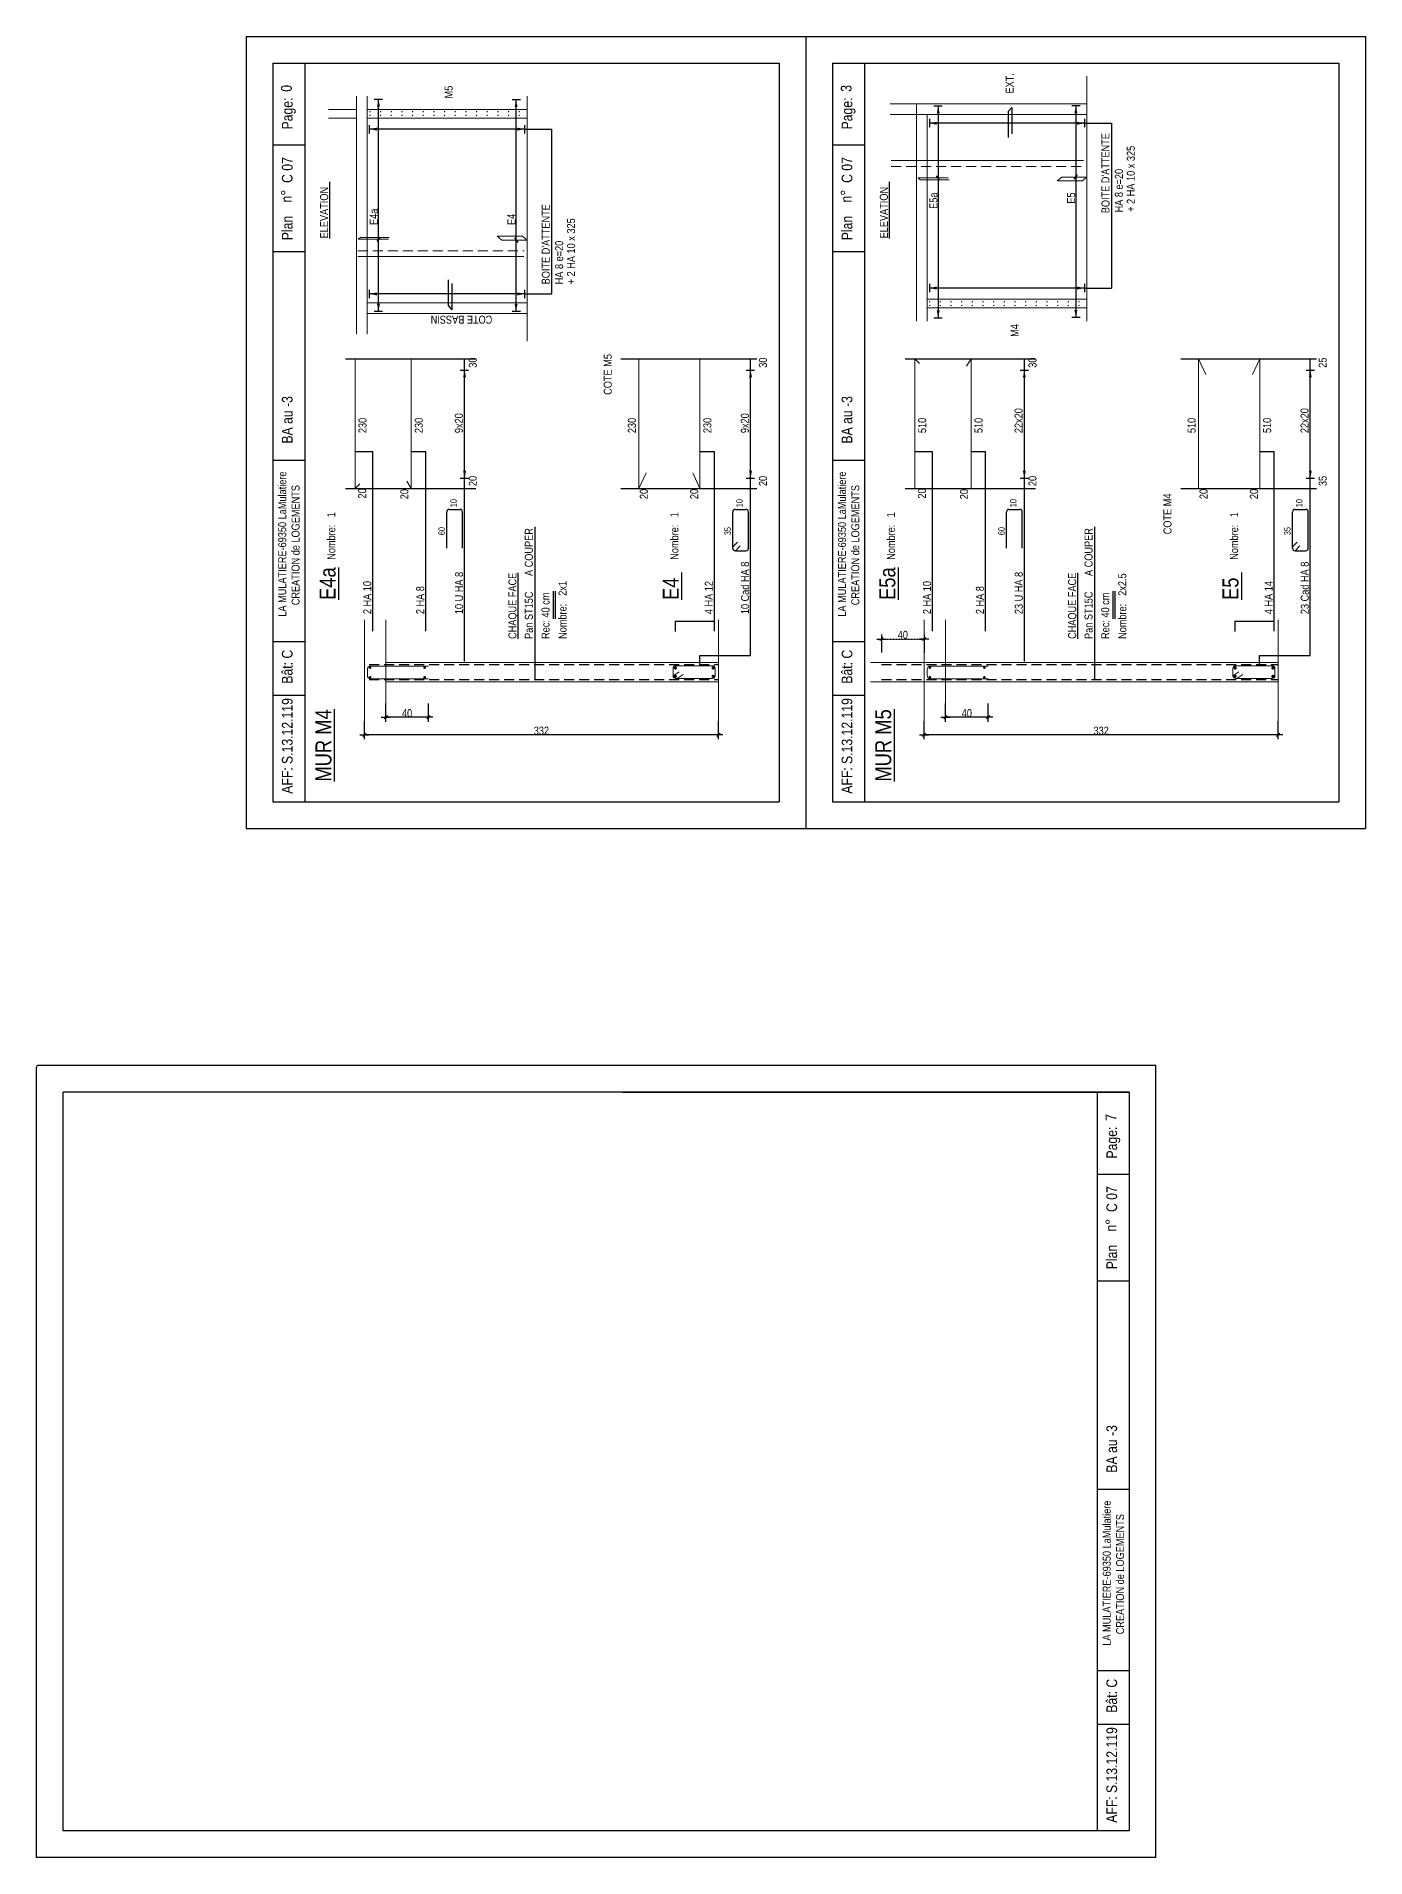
# Model space of a CAD drawing. Header units: metres. Extents: x -9927 to 45032, y -190416 to 12166.
# Drawn here: x 5466 to 7960, y -100761 to -97347 of the extents above; entities that cross this region are included whole.
import ezdxf

# ---------------------------------------------------------------- set-up
doc = ezdxf.new("R2010")
doc.units = ezdxf.units.M
doc.header["$PDMODE"] = 65
doc.linetypes.add('CACHE2', pattern=[0.1875, 0.125, -0.0625])
for name, color, linetype in [('01_cote_gen', 4, 'Continuous'), ('01_fenetres', 171, 'Continuous'), ('01_linteaux', 3, 'Continuous'), ('01_sem', 42, 'Continuous'), ('01_texte', 230, 'Continuous'), ('AA_COTES', 2, 'Continuous')]:
    doc.layers.add(name, color=color, linetype=linetype)
doc.styles.add('STYLE2', font='ARIALN.TTF')
doc.dimstyles.new('JB25', dxfattribs={"dimscale": 0.1, "dimtxt": 150, "dimasz": 17, "dimexe": 0.1, "dimexo": 0.1, "dimgap": 0.09, "dimtad": 1, "dimdec": 1, "dimlfac": 0.5, "dimdsep": 46, "dimtxsty": 'STYLE2', "dimblk1": 'BOND_G', "dimblk2": 'BOND_D', "dimsah": 1, "dimcen": 1.5, "dimdle": 0.01, "dimse1": 1, "dimse2": 1, "dimclrd": 4, "dimclre": 2, "dimclrt": 5, "dimadec": 0, "dimazin": 0, "dimtfac": 2.333333, "dimtdec": 1, "dimtix": 1, "dimtmove": 2, "dimatfit": 3, "dimldrblk": 'BOND_G', "dimfxl": 1, "dimtolj": 1, "dimtzin": 0, "dimarcsym": 0})

# ---------------------------------------------------------------- blocks, each defined once
blk = doc.blocks.new('BOND_G')
at = {"layer": 'AA_COTES', "color": 0}
for p, q in [((5, 0), (-5, 0)), ((1.8, 1.8), (-1.8, -1.8)), ((0, -5), (0, 15))]:
    blk.add_line(p, q, dxfattribs=at)
blk = doc.blocks.new('BOND_D')
at = {"layer": 'AA_COTES', "color": 0}
for p, q in [((5, 0), (-5, 0)), ((-1.8, -1.8), (1.8, 1.8)), ((0, 5), (0, -15))]:
    blk.add_line(p, q, dxfattribs=at)
blk = doc.blocks.new('*D860')
at = {"layer": '01_cote_gen', "color": 4, "linetype": 'Continuous', "lineweight": -2, "transparency": 16777216}
blk.add_line((6200, -98623.4), (6123.4, -98623.4), dxfattribs=at)
at = {"layer": 'DEFPOINTS', "color": 0, "linetype": 'Continuous', "lineweight": 0, "transparency": 16777216}
for p in [(6121.7, -98549.1), (6201.7, -98543.6), (6121.7, -98623.4)]:
    blk.add_point(p, dxfattribs=at)
at = {"layer": '01_cote_gen', "color": 4, "linetype": 'Continuous', "lineweight": -2, "transparency": 16777216, "xscale": 1.7, "yscale": 1.7, "zscale": 1.7, "rotation": 180}
blk.add_blockref('BOND_D', (6121.7, -98623.4), dxfattribs=at)
at = {"layer": '01_cote_gen', "color": 4, "linetype": 'Continuous', "lineweight": -2, "transparency": 16777216, "xscale": 1.7, "yscale": 1.7, "zscale": 1.7}
blk.add_blockref('BOND_G', (6201.7, -98623.4), dxfattribs=at)
at = {"layer": '01_cote_gen', "color": 5, "linetype": 'Continuous', "lineweight": 0, "transparency": 16777216, "insert": (6161.7, -98615.8), "char_height": 15, "attachment_point": 5, "style": 'STYLE2'}
blk.add_mtext('\\A1;40', dxfattribs=at)
blk = doc.blocks.new('*D861')
at = {"layer": '01_cote_gen', "color": 4, "linetype": 'Continuous', "lineweight": -2, "transparency": 16777216}
blk.add_line((6744, -98656.2), (6083.4, -98656.2), dxfattribs=at)
at = {"layer": 'DEFPOINTS', "color": 0, "linetype": 'Continuous', "lineweight": 0, "transparency": 16777216}
for p in [(6081.7, -98521.5), (6745.7, -98521.5), (6081.7, -98656.2)]:
    blk.add_point(p, dxfattribs=at)
at = {"layer": '01_cote_gen', "color": 4, "linetype": 'Continuous', "lineweight": -2, "transparency": 16777216, "xscale": 1.7, "yscale": 1.7, "zscale": 1.7, "rotation": 180}
blk.add_blockref('BOND_D', (6081.7, -98656.2), dxfattribs=at)
at = {"layer": '01_cote_gen', "color": 4, "linetype": 'Continuous', "lineweight": -2, "transparency": 16777216, "xscale": 1.7, "yscale": 1.7, "zscale": 1.7}
blk.add_blockref('BOND_G', (6745.7, -98656.2), dxfattribs=at)
at = {"layer": '01_cote_gen', "color": 5, "linetype": 'Continuous', "lineweight": 0, "transparency": 16777216, "insert": (6413.7, -98648.6), "char_height": 15, "attachment_point": 5, "style": 'STYLE2'}
blk.add_mtext('\\A1;332', dxfattribs=at)
blk = doc.blocks.new('*D862')
at = {"layer": '01_cote_gen', "color": 4, "linetype": 'Continuous', "lineweight": -2, "transparency": 16777216}
blk.add_line((7250, -98623.4), (7173.4, -98623.4), dxfattribs=at)
at = {"layer": 'DEFPOINTS', "color": 0, "linetype": 'Continuous', "lineweight": 0, "transparency": 16777216}
for p in [(7171.7, -98549.1), (7251.7, -98543.6), (7171.7, -98623.4)]:
    blk.add_point(p, dxfattribs=at)
at = {"layer": '01_cote_gen', "color": 4, "linetype": 'Continuous', "lineweight": -2, "transparency": 16777216, "xscale": 1.7, "yscale": 1.7, "zscale": 1.7, "rotation": 180}
blk.add_blockref('BOND_D', (7171.7, -98623.4), dxfattribs=at)
at = {"layer": '01_cote_gen', "color": 4, "linetype": 'Continuous', "lineweight": -2, "transparency": 16777216, "xscale": 1.7, "yscale": 1.7, "zscale": 1.7}
blk.add_blockref('BOND_G', (7251.7, -98623.4), dxfattribs=at)
at = {"layer": '01_cote_gen', "color": 5, "linetype": 'Continuous', "lineweight": 0, "transparency": 16777216, "insert": (7211.7, -98615.8), "char_height": 15, "attachment_point": 5, "style": 'STYLE2'}
blk.add_mtext('\\A1;40', dxfattribs=at)
blk = doc.blocks.new('*D863')
at = {"layer": '01_cote_gen', "color": 4, "linetype": 'Continuous', "lineweight": -2, "transparency": 16777216}
blk.add_line((7794, -98656.2), (7133.4, -98656.2), dxfattribs=at)
at = {"layer": 'DEFPOINTS', "color": 0, "linetype": 'Continuous', "lineweight": 0, "transparency": 16777216}
for p in [(7131.7, -98521.5), (7795.7, -98521.5), (7131.7, -98656.2)]:
    blk.add_point(p, dxfattribs=at)
at = {"layer": '01_cote_gen', "color": 4, "linetype": 'Continuous', "lineweight": -2, "transparency": 16777216, "xscale": 1.7, "yscale": 1.7, "zscale": 1.7, "rotation": 180}
blk.add_blockref('BOND_D', (7131.7, -98656.2), dxfattribs=at)
at = {"layer": '01_cote_gen', "color": 4, "linetype": 'Continuous', "lineweight": -2, "transparency": 16777216, "xscale": 1.7, "yscale": 1.7, "zscale": 1.7}
blk.add_blockref('BOND_G', (7795.7, -98656.2), dxfattribs=at)
at = {"layer": '01_cote_gen', "color": 5, "linetype": 'Continuous', "lineweight": 0, "transparency": 16777216, "insert": (7463.7, -98648.6), "char_height": 15, "attachment_point": 5, "style": 'STYLE2'}
blk.add_mtext('\\A1;332', dxfattribs=at)
blk = doc.blocks.new('*D864')
at = {"layer": '01_cote_gen', "color": 4, "linetype": 'CACHE2', "lineweight": -2, "transparency": 16777216}
blk.add_line((7053.3, -98476.7), (7130, -98476.7), dxfattribs=at)
at = {"layer": 'DEFPOINTS', "color": 0, "linetype": 'CACHE2', "lineweight": 0, "transparency": 16777216}
for p in [(7131.7, -98476.7), (7131.7, -98487.5), (7051.6, -98524.7)]:
    blk.add_point(p, dxfattribs=at)
at = {"layer": '01_cote_gen', "color": 4, "linetype": 'CACHE2', "lineweight": -2, "transparency": 16777216, "xscale": 1.7, "yscale": 1.7, "zscale": 1.7, "rotation": 180}
blk.add_blockref('BOND_G', (7051.6, -98476.7), dxfattribs=at)
at = {"layer": '01_cote_gen', "color": 4, "linetype": 'CACHE2', "lineweight": -2, "transparency": 16777216, "xscale": 1.7, "yscale": 1.7, "zscale": 1.7}
blk.add_blockref('BOND_D', (7131.7, -98476.7), dxfattribs=at)
at = {"layer": '01_cote_gen', "color": 5, "linetype": 'CACHE2', "lineweight": 0, "transparency": 16777216, "insert": (7091.6, -98469), "char_height": 15, "attachment_point": 5, "style": 'STYLE2'}
blk.add_mtext('\\A1;40', dxfattribs=at)

msp = doc.modelspace()

# ---------------------------------------------------------------- linework, layer by layer
at = {"layer": '01_cote_gen', "color": 5, "linetype": 'Continuous', "lineweight": 0}
for p, q in [((7069.62, -97579.67), (7430.56, -97579.67)), ((6069.3, -97759.89), (6380.56, -97759.89))]:
    msp.add_line(p, q, dxfattribs=at)
at = {"layer": '01_cote_gen', "color": 5, "linetype": 'CACHE2', "lineweight": 0, "ltscale": 150}
for p, q in [((7069.62, -97590.82), (7431.05, -97590.82)), ((6069.3, -97748.74), (6381.05, -97748.74))]:
    msp.add_line(p, q, dxfattribs=at)
at = {"layer": '01_fenetres', "ltscale": 30}
for p, q in [((5909.73, -97397), (6859.73, -97397)), ((5909.73, -97397), (5909.73, -98782)), ((5969.73, -97397), (5969.73, -98782)), ((6859.73, -97397), (6859.73, -98782)), ((6959.73, -97397), (7909.73, -97397)), ((6959.73, -97397), (6959.73, -98782)), ((7019.73, -97397), (7019.73, -98782)), ((7909.73, -97397), (7909.73, -98782)), ((5969.73, -97551.14), (5909.73, -97551.14)), ((7019.73, -97551.14), (6959.73, -97551.14)), ((5969.73, -97751.14), (5909.73, -97751.14)), ((7019.73, -97751.14), (6959.73, -97751.14)), ((5909.73, -98141.33), (5969.73, -98141.33)), ((6959.73, -98141.33), (7019.73, -98141.33)), ((5909.73, -98481.5), (5969.73, -98481.5)), ((6959.73, -98481.5), (7019.73, -98481.5)), ((5909.73, -98582), (5969.73, -98582)), ((6959.73, -98582), (7019.73, -98582)), ((5909.73, -98782), (6859.73, -98782)), ((6959.73, -98782), (7909.73, -98782)), ((5516.35, -100711.2), (5516.35, -99326.2)), ((7456.35, -99326.2), (7456.35, -100711.2)), ((7516.35, -99326.2), (7516.35, -100711.2)), ((7516.35, -99480.33), (7456.35, -99480.33)), ((7516.35, -99680.33), (7456.35, -99680.33)), ((7456.35, -100070.53), (7516.35, -100070.53)), ((7456.35, -100410.7), (7516.35, -100410.7)), ((7456.35, -100511.2), (7516.35, -100511.2)), ((7516.35, -100711.2), (5516.35, -100711.2))]:
    msp.add_line(p, q, dxfattribs=at)
msp.add_lwpolyline([(7516.35, -99326.2), (6566.35, -99326.2), (7516.35, -99326.2), (5516.35, -99326.2)], dxfattribs=at)
at = {"layer": '01_linteaux', "linetype": 'Continuous'}
for p, q in [((6236.1, -98306.22), (6236.1, -98238.64)), ((6241.1, -98233.64), (6260.71, -98233.64)), ((6265.71, -98306.22), (6265.71, -98238.64)), ((6772.55, -98306.22), (6772.55, -98238.64)), ((6777.55, -98233.64), (6797.17, -98233.64)), ((6802.17, -98306.22), (6802.17, -98238.64)), ((7286.1, -98306.22), (7286.1, -98238.64)), ((7291.1, -98233.64), (7310.71, -98233.64)), ((7315.71, -98306.22), (7315.71, -98238.64)), ((7822.55, -98306.22), (7822.55, -98238.64)), ((7827.55, -98233.64), (7847.17, -98233.64)), ((7852.17, -98306.22), (7852.17, -98238.64)), ((6772.55, -98304.03), (6781.55, -98295.02)), ((6777.55, -98311.22), (6786.55, -98302.22)), ((6777.55, -98311.22), (6797.17, -98311.22)), ((7822.55, -98304.03), (7831.55, -98295.02)), ((7827.55, -98311.22), (7836.55, -98302.22)), ((7827.55, -98311.22), (7847.17, -98311.22))]:
    msp.add_line(p, q, dxfattribs=at)
for centre, start, end in [((6241.1, -98238.64), 90, 180), ((6260.71, -98238.64), 0, 90), ((6777.55, -98238.64), 90, 180), ((6797.17, -98238.64), 0, 90), ((7291.1, -98238.64), 90, 180), ((7310.71, -98238.64), 0, 90), ((7827.55, -98238.64), 90, 180), ((7847.17, -98238.64), 0, 90), ((6777.55, -98306.22), 180, 270), ((6797.17, -98306.22), 270, 0), ((7827.55, -98306.22), 180, 270), ((7847.17, -98306.22), 270, 0)]:
    msp.add_arc(centre, 5, start, end, dxfattribs=at)
at = {"layer": '01_sem', "color": 2, "lineweight": 0, "ltscale": 7}
for p, q in [((7437.12, -97421.26), (7437.12, -97880.66)), ((6067.12, -97904.97), (6067.12, -97458.9)), ((6087.12, -97904.97), (6087.12, -97458.9)), ((6387.12, -97918.29), (6387.12, -97458.9)), ((7067.97, -97473.17), (7437.12, -97473.17)), ((7117.12, -97473.17), (7117.12, -97880.66)), ((6014.39, -97483.99), (6067.12, -97483.99)), ((6014.39, -97499.99), (6067.12, -97499.99)), ((6087.12, -97483.99), (6387.12, -97483.99)), ((6087.12, -97499.99), (6387.12, -97499.99)), ((7067.97, -97493.17), (7437.12, -97493.17)), ((7137.12, -97493.17), (7137.12, -97880.66)), ((7389.62, -97610.61), (7380.91, -97617.89)), ((7436.67, -97610.61), (7389.62, -97610.61)), ((7436.67, -97610.61), (7427.96, -97617.89)), ((7120.2, -97612.27), (7176.86, -97612.27)), ((7120.2, -97612.27), (7124.43, -97615.81)), ((7124.43, -97615.81), (7178.36, -97615.81)), ((7427.96, -97617.89), (7380.91, -97617.89)), ((6070.2, -97727.29), (6074.43, -97723.75)), ((6070.2, -97727.29), (6126.86, -97727.29)), ((6074.43, -97723.75), (6128.36, -97723.75)), ((6377.96, -97721.67), (6330.91, -97721.67)), ((6339.62, -97728.95), (6330.91, -97721.67)), ((6386.67, -97728.95), (6339.62, -97728.95)), ((6386.67, -97728.95), (6377.96, -97721.67)), ((6087.12, -97846.39), (6387.12, -97846.39)), ((7137.12, -97839.56), (7437.12, -97839.56)), ((6087.12, -97866.39), (6387.12, -97866.39)), ((7137.12, -97855.56), (7437.12, -97855.56)), ((6064.03, -98194.8), (6064.03, -97951.32)), ((6169.61, -98194.8), (6169.61, -97951.32)), ((6596.59, -98194.8), (6596.59, -97951.32)), ((6711.06, -98194.8), (6711.06, -97951.32)), ((7114.03, -98194.8), (7114.03, -97951.32)), ((7114.03, -97951.32), (7122.93, -97960.34)), ((7219.61, -97951.32), (7210.93, -97965.39)), ((7219.61, -98194.8), (7219.61, -97951.32)), ((7646.59, -98194.8), (7646.59, -97951.32)), ((7646.59, -97951.32), (7659.93, -97980.64)), ((7761.06, -97951.32), (7747.72, -97980.64)), ((7761.06, -98194.8), (7761.06, -97951.32)), ((6064.03, -98194.8), (6072.93, -98185.77)), ((6169.61, -98194.8), (6160.93, -98180.73)), ((6596.59, -98194.8), (6609.93, -98165.47)), ((6711.06, -98194.8), (6697.72, -98165.47)), ((6081.66, -98630.72), (6081.66, -98440.73)), ((6121.66, -98630.72), (6121.66, -98440.73)), ((6745.66, -98630.72), (6745.66, -98440.73)), ((6745.66, -98614.09), (6745.66, -98461.8)), ((7131.66, -98630.72), (7131.66, -98440.73)), ((7171.66, -98630.72), (7171.66, -98440.73)), ((7795.66, -98630.72), (7795.66, -98440.73)), ((7795.66, -98614.09), (7795.66, -98461.8)), ((6087.26, -98533.39), (6087.26, -98545.39)), ((6093.26, -98527.39), (6201.66, -98527.39)), ((6121.66, -98520.68), (6745.66, -98520.68)), ((6660.66, -98545.68), (6660.66, -98531.68)), ((6665.66, -98526.68), (6734.66, -98526.68)), ((6739.66, -98545.68), (6739.66, -98531.68)), ((7030.69, -98520.68), (7795.66, -98520.68)), ((7137.26, -98533.39), (7137.26, -98545.39)), ((7143.26, -98527.39), (7251.66, -98527.39)), ((7710.66, -98545.68), (7710.66, -98531.68)), ((7715.66, -98526.68), (7784.66, -98526.68)), ((7789.66, -98545.68), (7789.66, -98531.68)), ((6093.26, -98551.39), (6201.66, -98551.39)), ((6121.66, -98556.68), (6745.66, -98556.68)), ((6660.66, -98545.68), (6671.86, -98538.32)), ((6665.66, -98550.68), (6734.66, -98550.68)), ((6668.44, -98550.68), (6679.64, -98543.32)), ((7030.69, -98556.68), (7795.66, -98556.68)), ((7143.26, -98551.39), (7251.66, -98551.39)), ((7710.66, -98545.68), (7721.86, -98538.32)), ((7715.66, -98550.68), (7784.66, -98550.68)), ((7718.44, -98550.68), (7729.64, -98543.32))]:
    msp.add_line(p, q, dxfattribs=at)
at = {"layer": '01_sem', "color": 2, "lineweight": 0, "ltscale": 7, "flags": 128}
for points, const_width in [([(6092.01, -97488.73, 1), (6092.01, -97487.48, 1)], 1.25), ([(6092.01, -97495.68, 1), (6092.01, -97494.43, 1)], 1.25), ([(6112.01, -97488.73, 1), (6112.01, -97487.48, 1)], 1.25), ([(6112.01, -97495.68, 1), (6112.01, -97494.43, 1)], 1.25), ([(6132.01, -97488.73, 1), (6132.01, -97487.48, 1)], 1.25), ([(6132.01, -97495.68, 1), (6132.01, -97494.43, 1)], 1.25), ([(6152.01, -97488.73, 1), (6152.01, -97487.48, 1)], 1.25), ([(6152.01, -97495.68, 1), (6152.01, -97494.43, 1)], 1.25), ([(6172.01, -97488.73, 1), (6172.01, -97487.48, 1)], 1.25), ([(6172.01, -97495.68, 1), (6172.01, -97494.43, 1)], 1.25), ([(6192.01, -97488.73, 1), (6192.01, -97487.48, 1)], 1.25), ([(6192.01, -97495.68, 1), (6192.01, -97494.43, 1)], 1.25), ([(6212.01, -97488.73, 1), (6212.01, -97487.48, 1)], 1.25), ([(6212.01, -97495.68, 1), (6212.01, -97494.43, 1)], 1.25), ([(6232.01, -97488.73, 1), (6232.01, -97487.48, 1)], 1.25), ([(6232.01, -97495.68, 1), (6232.01, -97494.43, 1)], 1.25), ([(6252.01, -97488.73, 1), (6252.01, -97487.48, 1)], 1.25), ([(6252.01, -97495.68, 1), (6252.01, -97494.43, 1)], 1.25), ([(6272.01, -97488.73, 1), (6272.01, -97487.48, 1)], 1.25), ([(6272.01, -97488.73, 1), (6272.01, -97487.48, 1)], 1.25), ([(6272.01, -97495.68, 1), (6272.01, -97494.43, 1)], 1.25), ([(6272.01, -97495.68, 1), (6272.01, -97494.43, 1)], 1.25), ([(6292.01, -97488.73, 1), (6292.01, -97487.48, 1)], 1.25), ([(6292.01, -97488.73, 1), (6292.01, -97487.48, 1)], 1.25), ([(6292.01, -97495.68, 1), (6292.01, -97494.43, 1)], 1.25), ([(6292.01, -97495.68, 1), (6292.01, -97494.43, 1)], 1.25), ([(6312.01, -97488.73, 1), (6312.01, -97487.48, 1)], 1.25), ([(6312.01, -97495.68, 1), (6312.01, -97494.43, 1)], 1.25), ([(6332.01, -97488.73, 1), (6332.01, -97487.48, 1)], 1.25), ([(6332.01, -97495.68, 1), (6332.01, -97494.43, 1)], 1.25), ([(6352.01, -97488.73, 1), (6352.01, -97487.48, 1)], 1.25), ([(6352.01, -97495.68, 1), (6352.01, -97494.43, 1)], 1.25), ([(6372.01, -97488.73, 1), (6372.01, -97487.48, 1)], 1.25), ([(6372.01, -97495.68, 1), (6372.01, -97494.43, 1)], 1.25), ([(7142.01, -97843.88, -1), (7142.01, -97845.13, -1)], 1.25), ([(7142.01, -97850.83, -1), (7142.01, -97852.08, -1)], 1.25), ([(7162.01, -97843.88, -1), (7162.01, -97845.13, -1)], 1.25), ([(7162.01, -97850.83, -1), (7162.01, -97852.08, -1)], 1.25), ([(7182.01, -97843.88, -1), (7182.01, -97845.13, -1)], 1.25), ([(7182.01, -97850.83, -1), (7182.01, -97852.08, -1)], 1.25), ([(7202.01, -97843.88, -1), (7202.01, -97845.13, -1)], 1.25), ([(7202.01, -97850.83, -1), (7202.01, -97852.08, -1)], 1.25), ([(7222.01, -97843.88, -1), (7222.01, -97845.13, -1)], 1.25), ([(7222.01, -97850.83, -1), (7222.01, -97852.08, -1)], 1.25), ([(7242.01, -97843.88, -1), (7242.01, -97845.13, -1)], 1.25), ([(7242.01, -97850.83, -1), (7242.01, -97852.08, -1)], 1.25), ([(7262.01, -97843.88, -1), (7262.01, -97845.13, -1)], 1.25), ([(7262.01, -97850.83, -1), (7262.01, -97852.08, -1)], 1.25), ([(7282.01, -97843.88, -1), (7282.01, -97845.13, -1)], 1.25), ([(7282.01, -97850.83, -1), (7282.01, -97852.08, -1)], 1.25), ([(7302.01, -97843.88, -1), (7302.01, -97845.13, -1)], 1.25), ([(7302.01, -97850.83, -1), (7302.01, -97852.08, -1)], 1.25), ([(7322.01, -97843.88, -1), (7322.01, -97845.13, -1)], 1.25), ([(7322.01, -97843.88, -1), (7322.01, -97845.13, -1)], 1.25), ([(7322.01, -97850.83, -1), (7322.01, -97852.08, -1)], 1.25), ([(7322.01, -97850.83, -1), (7322.01, -97852.08, -1)], 1.25), ([(7342.01, -97843.88, -1), (7342.01, -97845.13, -1)], 1.25), ([(7342.01, -97843.88, -1), (7342.01, -97845.13, -1)], 1.25), ([(7342.01, -97850.83, -1), (7342.01, -97852.08, -1)], 1.25), ([(7342.01, -97850.83, -1), (7342.01, -97852.08, -1)], 1.25), ([(7362.01, -97843.88, -1), (7362.01, -97845.13, -1)], 1.25), ([(7362.01, -97850.83, -1), (7362.01, -97852.08, -1)], 1.25), ([(7382.01, -97843.88, -1), (7382.01, -97845.13, -1)], 1.25), ([(7382.01, -97850.83, -1), (7382.01, -97852.08, -1)], 1.25), ([(7402.01, -97843.88, -1), (7402.01, -97845.13, -1)], 1.25), ([(7402.01, -97850.83, -1), (7402.01, -97852.08, -1)], 1.25), ([(7422.01, -97843.88, -1), (7422.01, -97845.13, -1)], 1.25), ([(7422.01, -97850.83, -1), (7422.01, -97852.08, -1)], 1.25), ([(6091.15, -98530.22, 1), (6093.65, -98530.22, 1)], 2.5), ([(6193.42, -98530.22, 1), (6195.92, -98530.22, 1)], 2.5), ([(6664.96, -98532.52, 1), (6664.96, -98529.52, 1)], 3), ([(6735.81, -98532.52, 1), (6735.81, -98529.52, 1)], 3), ([(7141.15, -98530.22, 1), (7143.65, -98530.22, 1)], 2.5), ([(7243.42, -98530.22, 1), (7245.92, -98530.22, 1)], 2.5), ([(7714.96, -98532.52, 1), (7714.96, -98529.52, 1)], 3), ([(7785.81, -98532.52, 1), (7785.81, -98529.52, 1)], 3), ([(6091.15, -98548.56, -1), (6093.65, -98548.56, -1)], 2.5), ([(6193.42, -98548.56, -1), (6195.92, -98548.56, -1)], 2.5), ([(6664.96, -98548.16, 1), (6664.96, -98545.16, 1)], 3), ([(6735.81, -98548.16, 1), (6735.81, -98545.16, 1)], 3), ([(7141.15, -98548.56, -1), (7143.65, -98548.56, -1)], 2.5), ([(7243.42, -98548.56, -1), (7245.92, -98548.56, -1)], 2.5), ([(7714.96, -98548.16, 1), (7714.96, -98545.16, 1)], 3), ([(7785.81, -98548.16, 1), (7785.81, -98545.16, 1)], 3)]:
    msp.add_lwpolyline(points, format="xyb", close=True, dxfattribs=dict(at, const_width=const_width))
at = {"layer": '01_sem', "color": 2, "lineweight": 0, "ltscale": 7}
for centre, radius, start, end in [((6093.26, -98533.39), 6, 90, 180), ((6665.66, -98531.68), 5, 90, 180), ((6734.66, -98531.68), 5, 0, 90), ((7143.26, -98533.39), 6, 90, 180), ((7715.66, -98531.68), 5, 90, 180), ((7784.66, -98531.68), 5, 0, 90), ((6093.26, -98545.39), 6, 180, 270), ((6665.66, -98545.68), 5, 180, 270), ((6734.66, -98545.68), 5, 270, 0), ((7143.26, -98545.39), 6, 180, 270), ((7715.66, -98545.68), 5, 180, 270), ((7784.66, -98545.68), 5, 270, 0)]:
    msp.add_arc(centre, radius, start, end, dxfattribs=at)
at = {"layer": '01_texte', "ltscale": 30}
for p, q in [((5859.73, -97347), (5859.73, -98832)), ((5859.73, -97347), (6909.73, -97347)), ((6909.73, -97347), (6909.73, -98832)), ((6909.73, -97347), (6909.73, -98832)), ((6909.73, -97347), (7959.73, -97347)), ((7959.73, -97347), (7959.73, -98832)), ((6099.96, -97464.93), (6115.6, -97464.93)), ((6108.02, -97862.12), (6108.02, -97464.93)), ((6374.27, -97465.76), (6358.63, -97465.76)), ((6366.21, -97862.43), (6366.21, -97465.76)), ((7141.4, -97501.71), (7141.4, -97517.35)), ((7149.96, -97477.43), (7165.6, -97477.43)), ((7158.02, -97477.43), (7158.02, -97874.62)), ((7296.24, -97480.1), (7289.43, -97487.84)), ((7289.43, -97487.84), (7289.43, -97536.45)), ((7296.24, -97480.1), (7296.24, -97529.33)), ((7424.27, -97477.13), (7408.63, -97477.13)), ((7416.21, -97477.13), (7416.21, -97873.8)), ((7432.44, -97501.71), (7432.44, -97517.35)), ((6091.4, -97528.87), (6091.4, -97513.23)), ((6382.44, -97520.81), (6091.4, -97520.81)), ((6382.44, -97528.87), (6382.44, -97513.23)), ((7432.44, -97509.77), (7141.4, -97509.77)), ((7161.33, -97616.41), (7154.71, -97608.14)), ((7412.9, -97614.74), (7419.52, -97606.47)), ((6111.33, -97723.15), (6104.71, -97731.42)), ((6362.9, -97724.81), (6369.52, -97733.08)), ((6239.43, -97851.71), (6239.43, -97803.11)), ((6246.24, -97859.45), (6246.24, -97810.23)), ((7141.4, -97810.69), (7141.4, -97826.33)), ((7432.44, -97810.69), (7432.44, -97826.33)), ((6091.4, -97837.84), (6091.4, -97822.2)), ((6382.44, -97829.78), (6091.4, -97829.78)), ((6382.44, -97837.84), (6382.44, -97822.2)), ((7432.44, -97818.75), (7141.4, -97818.75)), ((6099.96, -97862.12), (6115.6, -97862.12)), ((6246.24, -97859.45), (6239.43, -97851.71)), ((6374.27, -97862.43), (6358.63, -97862.43)), ((7149.96, -97874.62), (7165.6, -97874.62)), ((7424.27, -97873.8), (7408.63, -97873.8)), ((6046.09, -97951.32), (6290.71, -97951.32)), ((6269.57, -98518.62), (6269.57, -97951.32)), ((6562.97, -97951.32), (6817.59, -97951.32)), ((6806.03, -98507.51), (6806.03, -97951.32)), ((7096.09, -97951.32), (7340.71, -97951.32)), ((7319.57, -98518.62), (7319.57, -97951.32)), ((7612.97, -97951.32), (7867.59, -97951.32)), ((7856.03, -98507.51), (7856.03, -97951.32)), ((6261.51, -97972.41), (6277.15, -97972.41)), ((6797.96, -97972.41), (6813.6, -97972.41)), ((7311.51, -97972.41), (7327.15, -97972.41)), ((7847.96, -97972.41), (7863.6, -97972.41)), ((6097.44, -98125.79), (6064.03, -98125.79)), ((6097.44, -98462.2), (6097.44, -98125.79)), ((6196.72, -98125.79), (6169.61, -98125.79)), ((6196.72, -98462.2), (6196.72, -98125.79)), ((6738.17, -98125.79), (6711.06, -98125.79)), ((6738.17, -98462.2), (6738.17, -98125.79)), ((7147.44, -98125.79), (7114.03, -98125.79)), ((7147.44, -98462.2), (7147.44, -98125.79)), ((7246.72, -98125.79), (7219.61, -98125.79)), ((7246.72, -98462.2), (7246.72, -98125.79)), ((7788.17, -98125.79), (7761.06, -98125.79)), ((7788.17, -98462.2), (7788.17, -98125.79)), ((6261.51, -98175.08), (6277.15, -98175.08)), ((6797.96, -98175.08), (6813.6, -98175.08)), ((7311.51, -98175.08), (7327.15, -98175.08)), ((7847.96, -98175.08), (7863.6, -98175.08)), ((6046.09, -98194.8), (6290.71, -98194.8)), ((6562.97, -98194.8), (6817.59, -98194.8)), ((7096.09, -98194.8), (7340.71, -98194.8)), ((7612.97, -98194.8), (7867.59, -98194.8)), ((6664.3, -98443.2), (6738.17, -98443.2)), ((6664.3, -98443.2), (6664.3, -98462.6)), ((7714.3, -98443.2), (7788.17, -98443.2)), ((7714.3, -98443.2), (7714.3, -98462.6)), ((6710.63, -98526.68), (6710.63, -98507.51)), ((6710.63, -98507.51), (6806.03, -98507.51)), ((7760.63, -98526.68), (7760.63, -98507.51)), ((7760.63, -98507.51), (7856.03, -98507.51)), ((5859.73, -98832), (6909.73, -98832)), ((6909.73, -98832), (7959.73, -98832)), ((5466.35, -100761.2), (5466.35, -99279.2)), ((7566.35, -99276.2), (5469.35, -99276.2)), ((7566.35, -100761.2), (7566.35, -99276.2)), ((6516.35, -100761.2), (5466.35, -100761.2)), ((7566.35, -100761.2), (6516.35, -100761.2))]:
    msp.add_line(p, q, dxfattribs=at)
at = {"layer": '01_texte'}
for p, q in [((6382.44, -97520.81), (6433.17, -97520.81)), ((6433.17, -97829.78), (6433.17, -97520.81)), ((7432.44, -97509.77), (7483.17, -97509.77)), ((7483.17, -97509.77), (7483.17, -97818.75)), ((6382.44, -97829.78), (6433.17, -97829.78)), ((7432.44, -97818.75), (7483.17, -97818.75)), ((6401.69, -98552.68), (6401.69, -98266.66)), ((7451.69, -98552.68), (7451.69, -98266.66)), ((6435.87, -98387.2), (6435.87, -98438.96)), ((6439.18, -98387.2), (6439.18, -98438.96)), ((7485.87, -98387.2), (7485.87, -98438.96)), ((7489.18, -98387.2), (7489.18, -98438.96))]:
    msp.add_line(p, q, dxfattribs=at)
at = {"layer": '01_texte', "linetype": 'CACHE2', "ltscale": 150}
for p, q in [((6090.64, -98524.68), (6745.66, -98524.68)), ((7051.61, -98524.68), (7795.66, -98524.68)), ((6090.64, -98552.68), (6745.66, -98552.68)), ((7051.61, -98552.68), (7795.66, -98552.68))]:
    msp.add_line(p, q, dxfattribs=at)
at = {"layer": '01_texte', "ltscale": 30}
msp.add_arc((5469.35, -99279.2), 3, 90, 180, dxfattribs=at)
for points in [[(6108.02, -97464.93), (6105.27, -97478.76), (6108.02, -97478.76)], [(6108.02, -97464.93), (6110.78, -97478.76), (6108.02, -97478.76)], [(6366.21, -97465.76), (6363.46, -97479.58), (6366.21, -97479.58)], [(6366.21, -97465.76), (6368.97, -97479.58), (6366.21, -97479.58)], [(7141.4, -97509.77), (7155.22, -97507.02), (7155.22, -97509.77)], [(7158.02, -97477.43), (7155.27, -97491.26), (7158.02, -97491.26)], [(7158.02, -97477.43), (7160.78, -97491.26), (7158.02, -97491.26)], [(7416.21, -97477.13), (7413.46, -97490.95), (7416.21, -97490.95)], [(7416.21, -97477.13), (7418.97, -97490.95), (7416.21, -97490.95)], [(7432.44, -97509.77), (7418.62, -97507.02), (7418.62, -97509.77)], [(6091.4, -97520.81), (6105.22, -97518.05), (6105.22, -97520.81)], [(6091.4, -97520.81), (6105.22, -97523.56), (6105.22, -97520.81)], [(6382.44, -97520.81), (6368.62, -97518.05), (6368.62, -97520.81)], [(6382.44, -97520.81), (6368.62, -97523.56), (6368.62, -97520.81)], [(7141.4, -97509.77), (7155.22, -97512.53), (7155.22, -97509.77)], [(7432.44, -97509.77), (7418.62, -97512.53), (7418.62, -97509.77)], [(7141.4, -97818.75), (7155.22, -97816), (7155.22, -97818.75)], [(7432.44, -97818.75), (7418.62, -97816), (7418.62, -97818.75)], [(6091.4, -97829.78), (6105.22, -97827.03), (6105.22, -97829.78)], [(6091.4, -97829.78), (6105.22, -97832.54), (6105.22, -97829.78)], [(6108.02, -97862.12), (6105.27, -97848.3), (6108.02, -97848.3)], [(6108.02, -97862.12), (6110.78, -97848.3), (6108.02, -97848.3)], [(6366.21, -97862.43), (6363.46, -97848.6), (6366.21, -97848.6)], [(6366.21, -97862.43), (6368.97, -97848.6), (6366.21, -97848.6)], [(6382.44, -97829.78), (6368.62, -97827.03), (6368.62, -97829.78)], [(6382.44, -97829.78), (6368.62, -97832.54), (6368.62, -97829.78)], [(7141.4, -97818.75), (7155.22, -97821.51), (7155.22, -97818.75)], [(7432.44, -97818.75), (7418.62, -97821.51), (7418.62, -97818.75)], [(7158.02, -97874.62), (7155.27, -97860.8), (7158.02, -97860.8)], [(7158.02, -97874.62), (7160.78, -97860.8), (7158.02, -97860.8)], [(7416.21, -97873.8), (7413.46, -97859.98), (7416.21, -97859.98)], [(7416.21, -97873.8), (7418.97, -97859.98), (7416.21, -97859.98)], [(6269.57, -97972.41), (6266.82, -97986.23), (6269.57, -97986.23)], [(6269.57, -97972.41), (6272.32, -97986.23), (6269.57, -97986.23)], [(6806.03, -97972.41), (6803.27, -97986.23), (6806.03, -97986.23)], [(6806.03, -97972.41), (6808.78, -97986.23), (6806.03, -97986.23)], [(7319.57, -97972.41), (7316.82, -97986.23), (7319.57, -97986.23)], [(7319.57, -97972.41), (7322.32, -97986.23), (7319.57, -97986.23)], [(7856.03, -97972.41), (7853.27, -97986.23), (7856.03, -97986.23)], [(7856.03, -97972.41), (7858.78, -97986.23), (7856.03, -97986.23)], [(6269.57, -98175.08), (6266.82, -98161.26), (6269.57, -98161.26)], [(6269.57, -98175.08), (6272.32, -98161.26), (6269.57, -98161.26)], [(6806.03, -98175.08), (6803.27, -98161.26), (6806.03, -98161.26)], [(6806.03, -98175.08), (6808.78, -98161.26), (6806.03, -98161.26)], [(7319.57, -98175.08), (7316.82, -98161.26), (7319.57, -98161.26)], [(7319.57, -98175.08), (7322.32, -98161.26), (7319.57, -98161.26)], [(7856.03, -98175.08), (7853.27, -98161.26), (7856.03, -98161.26)], [(7856.03, -98175.08), (7858.78, -98161.26), (7856.03, -98161.26)]]:
    msp.add_solid(points, dxfattribs=at)

# ---------------------------------------------------------------- texts
at = {"layer": '01_texte', "style": 'STYLE2'}
for s, height, rotation, p in [('0', 20, 90, (5945.44, -97450.74)), ('M5', 15, 90, (6247.09, -97463.32)), ('3', 20, 90, (6995.44, -97450.74)), ('EXT.', 15, 90, (7299.58, -97454.02)), ('Page:', 20, 90, (5946.88, -97521.42)), ('Page:', 20, 90, (6996.88, -97521.42)), ("BOITE D'ATTENTE", 15, 90, (7479.29, -97678.47)), (' C 07', 20, 90, (5946.88, -97628.06)), (' C 07', 20, 90, (6996.88, -97628.06)), ('+ 2 HA 10 x 325', 15, 90, (7526.74, -97675.8)), ('HA 8 e=20', 15, 90, (7504.44, -97676.95)), ('n%%D', 20, 90, (5945.44, -97658.41)), ('%%UELEVATION  ', 15, 90, (6013.55, -97725.63)), ('n%%D', 20, 90, (6995.44, -97658.41)), ('%%UELEVATION  ', 15, 90, (7063.55, -97725.63)), ('E5a', 15, 90, (7156.67, -97670.2)), ('E5', 15, 90, (7414.86, -97660.55)), ('E4a', 15, 90, (6106.67, -97700.54)), ('E4', 15, 90, (6364.86, -97700.54)), ("BOITE D'ATTENTE", 15, 90, (6429.29, -97811.75)), ('Plan', 20, 90, (5946.88, -97729.09)), ('+ 2 HA 10 x 325', 15, 90, (6476.74, -97811.75)), ('Plan', 20, 90, (6996.88, -97729.09)), ('HA 8 e=20', 15, 90, (6454.44, -97811.75)), ('COTE BASSIN', 15, 180, (6321.54, -97870.53)), ('M4', 15, 90, (7308.9, -97910.34)), ('30', 15, 90, (6292.34, -97968.17)), ('COTE M5', 15, 90, (6545.57, -98018.9)), ('30', 15, 90, (6836.68, -97968.17)), ('30', 15, 90, (7342.34, -97968.17)), ('25', 15, 90, (7886.68, -97968.17)), ('BA au -3', 20, 90, (5946.88, -98110.39)), ('9x20', 15, 90, (6266.27, -98090.7)), ('9x20', 15, 90, (6802.73, -98090.7)), ('BA au -3', 20, 90, (6996.88, -98110.39)), ('22x20', 15, 90, (7316.27, -98090.7)), ('22x20', 15, 90, (7852.73, -98090.7)), ('230', 15, 90, (6085.48, -98090.7)), ('230', 15, 90, (6191.06, -98090.7)), ('230', 15, 90, (6590.8, -98090.7)), ('230', 15, 90, (6732.51, -98090.7)), ('510', 15, 90, (7135.48, -98090.7)), ('510', 15, 90, (7241.06, -98090.7)), ('510', 15, 90, (7640.8, -98090.7)), ('510', 15, 90, (7782.51, -98090.7)), ('LA MULATIERE-69350 LaMulatiere', 15, 90, (5935.02, -98434.81)), ('CREATION de LOGEMENTS', 15, 90, (5960.02, -98413.32)), ('20', 15, 90, (6292.34, -98190.02)), ('20', 15, 90, (6836.68, -98190.02)), ('LA MULATIERE-69350 LaMulatiere', 15, 90, (6985.02, -98434.81)), ('CREATION de LOGEMENTS', 15, 90, (7010.02, -98413.32)), ('20', 15, 90, (7342.34, -98190.02)), ('35', 15, 90, (7886.68, -98190.02)), ('20', 15, 90, (6085.06, -98213.46)), ('20', 15, 90, (6164.03, -98214.72)), ('10', 12, 90, (6254.76, -98229.65)), ('20', 15, 90, (6613.23, -98214.47)), ('20', 15, 90, (6707.73, -98214.47)), ('10', 12, 90, (6791.21, -98229.65)), ('20', 15, 90, (7135.06, -98213.46)), ('20', 15, 90, (7214.03, -98214.72)), ('10', 12, 90, (7304.76, -98229.65)), ('COTE M4', 15, 90, (7595.57, -98280.38)), ('20', 15, 90, (7663.23, -98214.47)), ('20', 15, 90, (7757.73, -98214.47)), ('10', 12, 90, (7841.21, -98229.65)), ('1', 15, 90, (6026.94, -98248.59)), ('1', 15, 90, (6670.66, -98248.59)), ('1', 15, 90, (7076.94, -98248.59)), ('1', 15, 90, (7720.66, -98248.59)), ('Nombre:', 15, 90, (6026.94, -98328.21)), ('60', 12, 90, (6232.55, -98282.16)), ('A COUPER', 15, 90, (6397.57, -98358.51)), ('Nombre:', 15, 90, (6670.66, -98328.21)), ('35', 12, 90, (6769, -98282.16)), ('Nombre:', 15, 90, (7076.94, -98328.21)), ('60', 12, 90, (7282.55, -98282.16)), ('A COUPER', 15, 90, (7447.57, -98358.51)), ('Nombre:', 15, 90, (7720.66, -98328.21)), ('35', 12, 90, (7819, -98282.16)), ('%%UE4a', 30, 90, (6027.58, -98403.48)), ('10 U HA 8', 15, 90, (6266.61, -98430.07)), ('%%UCHAQUE FACE', 15, 90, (6366.78, -98476.54)), ('%%UE4 ', 30, 90, (6671.29, -98403.48)), ('10 Cad HA 8', 15, 90, (6803.07, -98430.07)), ('%%UE5a', 30, 90, (7077.58, -98403.48)), ('23 U HA 8', 15, 90, (7316.61, -98430.07)), ('%%UCHAQUE FACE', 15, 90, (7416.78, -98476.54)), ('2x2.5', 15, 90, (7510.76, -98395.69)), ('%%UE5 ', 30, 90, (7721.29, -98403.48)), ('23 Cad HA 8', 15, 90, (7853.07, -98430.07)), ('2 HA 10', 15, 90, (6094.48, -98430.07)), ('2 HA 8', 15, 90, (6193.76, -98430.07)), ('Pan ST15C', 15, 90, (6397.57, -98476.54)), ('Rec: 40 cm', 15, 90, (6428.85, -98476.54)), ('2x1', 15, 90, (6460.76, -98395.69)), ('2 HA 10', 15, 90, (7144.48, -98430.07)), ('2 HA 8', 15, 90, (7243.76, -98430.07)), ('Pan ST15C', 15, 90, (7447.57, -98476.54)), ('Rec: 40 cm', 15, 90, (7478.85, -98476.54)), ('Nombre:', 15, 90, (6460.76, -98476.54)), ('Nombre:', 15, 90, (7510.76, -98476.54)), ('Bât: C', 20, 90, (5946.88, -98560.54)), ('Bât: C', 20, 90, (6996.88, -98560.54)), ('S.13.12.119', 20, 90, (5946.88, -98711.04)), ('S.13.12.119', 20, 90, (6996.88, -98711.04)), ('%%UMUR M4', 30, 90, (6019.81, -98743.97)), ('%%UMUR M5', 30, 90, (7069.81, -98743.97)), ('AFF:', 20, 90, (5946.88, -98766.71)), ('AFF:', 20, 90, (6996.88, -98766.71)), ('7', 20, 90, (7492.06, -99379.93)), ('Page:', 20, 90, (7493.5, -99450.62)), (' C 07', 20, 90, (7493.5, -99557.26)), ('n%%D', 20, 90, (7492.06, -99587.6)), ('Plan', 20, 90, (7493.5, -99658.29)), ('BA au -3', 20, 90, (7493.5, -100039.58)), ('LA MULATIERE-69350 LaMulatiere', 15, 90, (7481.64, -100364)), ('CREATION de LOGEMENTS', 15, 90, (7506.64, -100342.52)), ('Bât: C', 20, 90, (7493.5, -100489.74)), ('S.13.12.119', 20, 90, (7493.5, -100640.24)), ('AFF:', 20, 90, (7493.5, -100695.9))]:
    msp.add_text(s, height=height, rotation=rotation, dxfattribs=at).set_placement(p)
at = {"layer": '01_texte', "ltscale": 30, "style": 'STYLE2'}
for s, p in [('4 HA 12', (6735.21, -98430.07)), ('4 HA 14', (7785.21, -98430.07))]:
    msp.add_text(s, height=15, rotation=90, dxfattribs=at).set_placement(p)

# ---------------------------------------------------------------- dimensions: what is measured, and where the dimension line sits
at = {"layer": '01_cote_gen', "linetype": 'CACHE2', "lineweight": 0}
dim = msp.add_linear_dim(base=(7131.66, -98476.67), p1=(7051.61, -98524.68), p2=(7131.66, -98487.52), angle=180, dimstyle='JB25', dxfattribs=at)
dim.commit()
dim.dimension.update_dxf_attribs({"geometry": '*D864', "text_midpoint": (7091.63, -98469)})
at = {"layer": '01_cote_gen', "linetype": 'Continuous', "lineweight": 0}
for base, p1, p2, picture, middle in [((6081.66, -98656.22), (6745.66, -98521.54), (6081.66, -98521.54), '*D861', (6413.66, -98648.55)), ((7131.66, -98656.22), (7795.66, -98521.54), (7131.66, -98521.54), '*D863', (7463.66, -98648.55)), ((6121.66, -98623.43), (6201.66, -98543.63), (6121.66, -98549.13), '*D860', (6161.66, -98615.76)), ((7171.66, -98623.43), (7251.66, -98543.63), (7171.66, -98549.13), '*D862', (7211.66, -98615.76))]:
    dim = msp.add_linear_dim(base=base, p1=p1, p2=p2, angle=180, dimstyle='JB25', dxfattribs=at)
    dim.commit()
    dim.dimension.update_dxf_attribs({"geometry": picture, "text_midpoint": middle})

doc.saveas('drawing.dxf')
